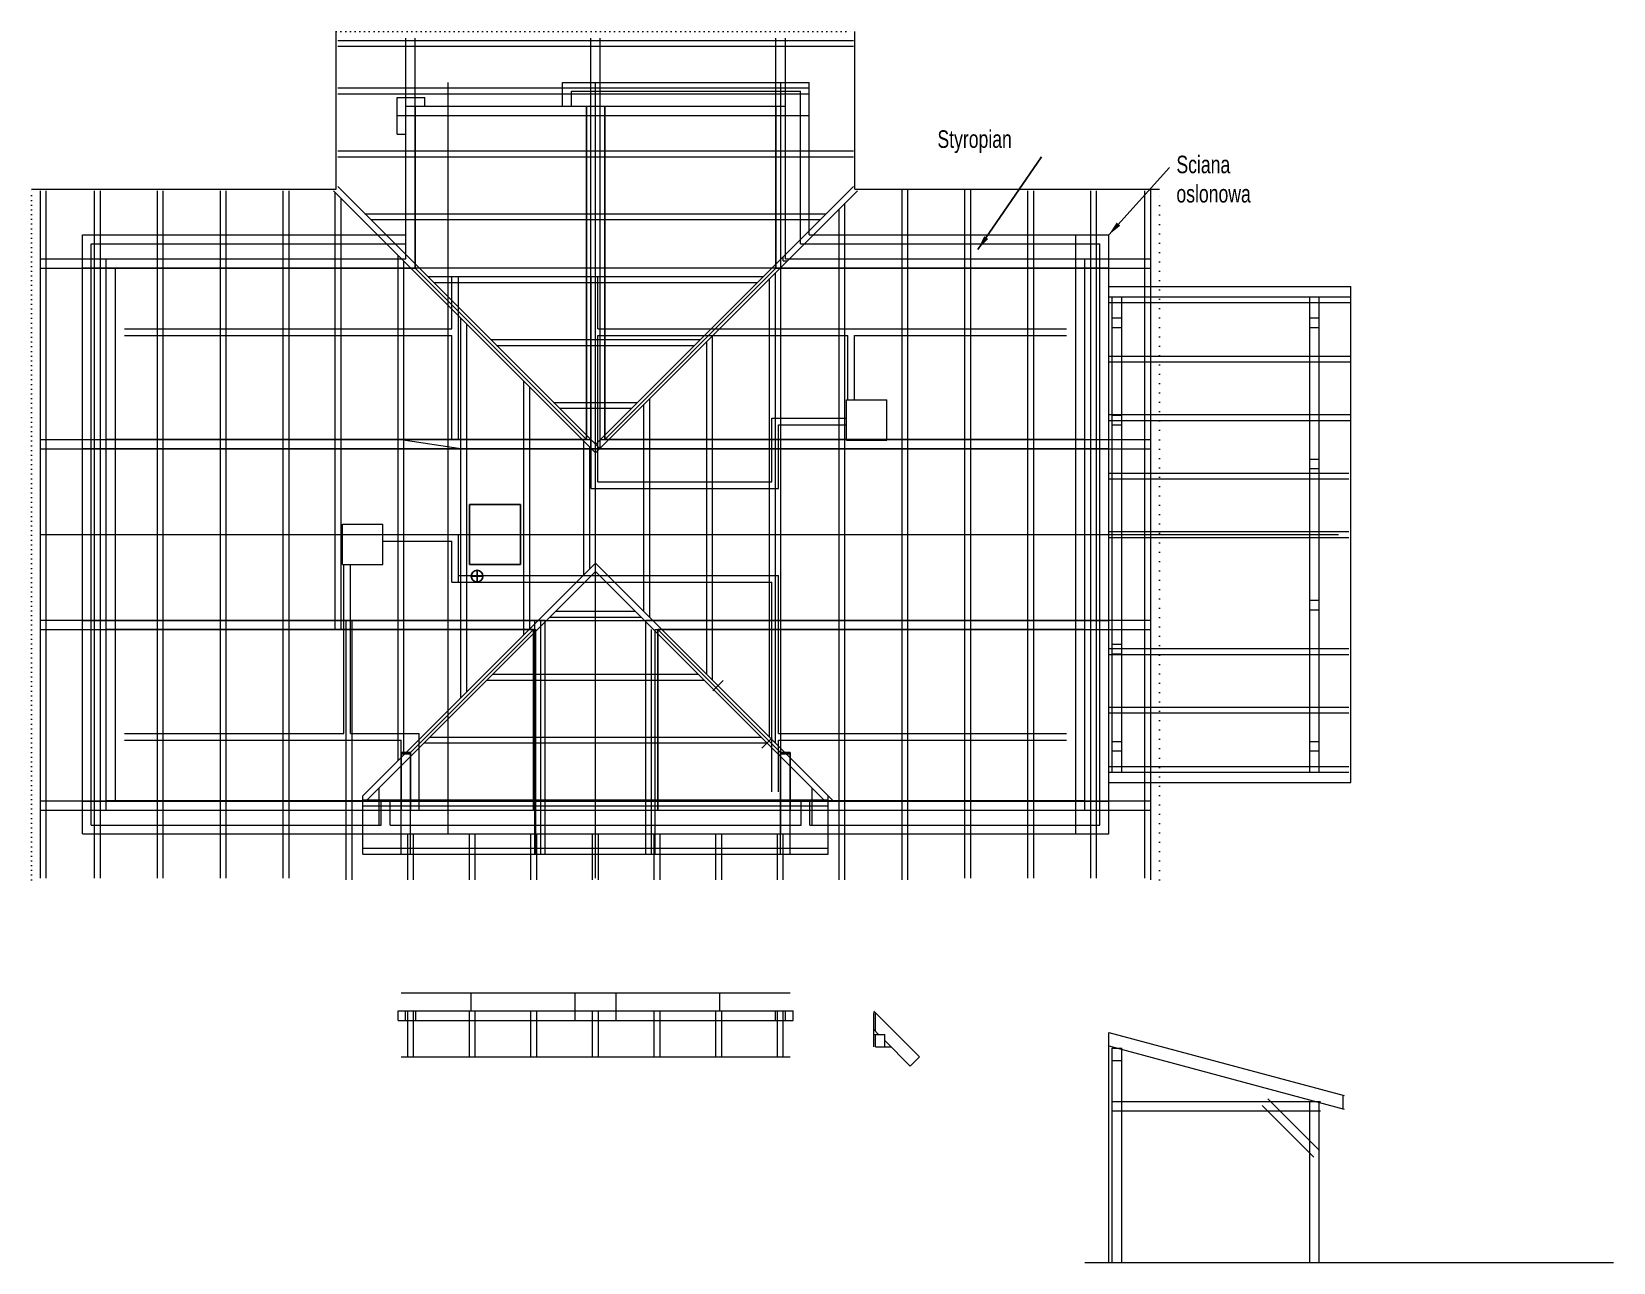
# Model space of a CAD drawing. Extents: x -114 to 2048, y -631 to 1052.
import ezdxf

# ---------------------------------------------------------------- set-up
doc = ezdxf.new("R2010")
doc.units = 0
doc.linetypes.add('DOT', pattern=[6.35, 0, -6.35])
doc.linetypes.add('DOTX2', pattern=[12.7, 0, -12.7])
doc.layers.get('0').update_dxf_attribs({"linetype": 'CONTINUOUS', "lineweight": 0})
for name, color, linetype, lineweight in [('dzial-pietro', 252, 'CONTINUOUS', 0), ('osie', 3, 'CONTINUOUS', 0), ('strop', 7, 'CONTINUOUS', 25), ('Wiezba', 11, 'CONTINUOUS', 18), ('Wymiary', 4, 'CONTINUOUS', 13)]:
    doc.layers.add(name, color=color, linetype=linetype, lineweight=lineweight)
doc.styles.get("Standard").update_dxf_attribs({"font": 'txt', "width": 0.75})
doc.dimstyles.get("Standard").update_dxf_attribs({"dimtxt": 20, "dimasz": 20, "dimexe": 5, "dimexo": 2, "dimgap": 2, "dimtad": 1, "dimtxsty": 'Standard', "dimcen": 2.5, "dimadec": 0, "dimazin": 0, "dimtfac": 1, "dimtmove": 0, "dimatfit": 3, "dimfxl": 1, "dimarcsym": 0})

msp = doc.modelspace()

# ---------------------------------------------------------------- linework, layer by layer
for p, q in [((611.5, 950), (611.5, 982.5)), ((611.5, 982.5), (948.5, 982.5)), ((948.5, 774), (948.5, 982.5)), ((385.2, 961.8), (423.2, 961.8)), ((385.2, 911.8), (385.2, 961.8)), ((423.2, 950), (423.2, 961.8)), ((623.5, 950), (623.5, 970.5)), ((623.5, 970.5), (936.5, 970.5)), ((936.5, 762), (936.5, 970.5)), ((397, 950), (916, 950)), ((397, 741.5), (397, 950)), ((916, 741.5), (916, 950)), ((385.2, 911.8), (397, 911.8)), ((-45, -45), (-45, 774)), ((-45, 774), (397, 774)), ((-33, -33), (-33, 762)), ((-33, 762), (397, 762)), ((936.5, 762), (1346, 762)), ((948.5, 774), (1358, 774)), ((1346, -33), (1346, 762)), ((1358, -45), (1358, 774)), ((-12.5, -12.5), (-12.5, 741.5)), ((-12.5, 741.5), (397, 741.5)), ((916, 741.5), (1325.5, 741.5)), ((1325.5, -12.5), (1325.5, 741.5)), ((999.5, 548.5), (1054.5, 548.5)), ((999.5, 493.5), (999.5, 548.5)), ((1054.5, 493.5), (1054.5, 548.5)), ((999.5, 493.5), (1054.5, 493.5)), ((310.5, 323.5), (310.5, 378.5)), ((310.5, 378.5), (365.5, 378.5)), ((365.5, 323.5), (365.5, 378.5)), ((310.5, 323.5), (365.5, 323.5)), ((363.5, -33), (363.5, 0.5)), ((375.5, -33), (375.5, 0.5)), ((937.5, -33), (937.5, 0.5)), ((949.5, -33), (949.5, 0.5)), ((338.5, -12.5), (1325.5, -12.5)), ((-33, -33), (363.5, -33)), ((375.5, -33), (937.5, -33)), ((949.5, -33), (1346, -33)), ((-45, -45), (1358, -45)), ((390.5, -262), (922.5, -262)), ((486.5, -287), (486.5, -262)), ((628.5, -287), (628.5, -262)), ((684.5, -287), (684.5, -262)), ((826.5, -287), (826.5, -262)), ((1358, -630.7), (1358, -316.2))]:
    msp.add_line(p, q)
at = {"layer": 'dzial-pietro'}
for p, q in [((460, 645.5), (460, 716.5)), ((469, 494.5), (469, 716.5)), ((650.5, 427.5), (650.5, 716.5)), ((659.5, 645.5), (659.5, 716.5)), ((12.5, 645.5), (460, 645.5)), ((12.5, 636.5), (460, 636.5)), ((460, 494.5), (460, 636.5)), ((659.5, 645.5), (1300.5, 645.5)), ((659.5, 436.5), (659.5, 636.5)), ((659.5, 636.5), (1001.5, 636.5)), ((1001.5, 548.5), (1001.5, 636.5)), ((1010.5, 636.5), (1300.5, 636.5)), ((1010.5, 548.5), (1010.5, 636.5)), ((897.5, 523.5), (999.5, 523.5)), ((897.5, 436.5), (897.5, 523.5)), ((906.5, 514.5), (999.5, 514.5)), ((906.5, 427.5), (906.5, 514.5)), ((659.5, 436.5), (897.5, 436.5)), ((650.5, 427.5), (906.5, 427.5)), ((365.5, 364.5), (469, 364.5)), ((365.5, 355.5), (460, 355.5)), ((460, 299.5), (460, 355.5)), ((469, 299.5), (469, 364.5)), ((312.5, 92.5), (312.5, 323.5)), ((321.5, 92.5), (321.5, 323.5)), ((469, 308.5), (906.5, 308.5)), ((906.5, 92.5), (906.5, 308.5)), ((460, 299.5), (897.5, 299.5)), ((897.5, 12.5), (897.5, 299.5)), ((12.5, 92.5), (312.5, 92.5)), ((321.5, 92.5), (415.5, 92.5)), ((415.5, -12.5), (415.5, 92.5)), ((906.5, 92.5), (1300.5, 92.5)), ((12.5, 83.5), (390.5, 83.5)), ((390.5, -12.5), (390.5, 83.5)), ((906.5, 12.5), (906.5, 83.5)), ((906.5, 83.5), (1300.5, 83.5))]:
    msp.add_line(p, q, dxfattribs=at)
at = {"layer": 'osie'}
for p, q in [((455, -45), (455, 982.5)), ((656.5, -45), (656.5, 982.5)), ((910, -45), (910, 982.5)), ((385.2, 937.5), (948.5, 937.5)), ((1313, -45), (1313, 774)), ((-45, 729), (1358, 729)), ((0, 0), (0, 729)), ((-45, 482), (1358, 482)), ((-45, 364.5), (1672, 364.5)), ((-45, 247), (1358, 247)), ((-45, 0), (1358, 0))]:
    msp.add_line(p, q, dxfattribs=at)
at = {"layer": 'strop'}
for p, q in [((410, 728.5), (410, 950)), ((644, 494.5), (644, 950)), ((669, 494.5), (669, 950)), ((903, 728.5), (903, 950)), ((-12.5, 728.5), (410, 728.5)), ((410, 728.5), (644, 494.5)), ((669, 494.5), (903, 728.5)), ((903, 728.5), (1325.5, 728.5)), ((-12.5, 494.5), (644, 494.5)), ((669, 494.5), (1325.5, 494.5)), ((484, 405.5), (554, 405.5)), ((484, 323.5), (484, 405.5)), ((554, 323.5), (554, 405.5)), ((484, 323.5), (554, 323.5)), ((486.5, 307.5), (502.5, 307.5)), ((494.5, 299.5), (494.5, 315.5)), ((-12.5, 234.5), (571.5, 234.5)), ((571.5, 234.5), (403.5, 66.5)), ((571.5, -12.5), (571.5, 234.5)), ((741.5, 234.5), (1325.5, 234.5)), ((741.5, -12.5), (741.5, 234.5)), ((741.5, 234.5), (909.5, 66.5)), ((390.5, -12.5), (390.5, 66.5)), ((390.5, 66.5), (403.5, 66.5)), ((403.5, -12.5), (403.5, 66.5)), ((909.5, -12.5), (909.5, 66.5)), ((909.5, 66.5), (922.5, 66.5)), ((922.5, -12.5), (922.5, 66.5)), ((-12.5, 0.5), (390.5, 0.5)), ((922.5, 0.5), (1325.5, 0.5))]:
    msp.add_line(p, q, dxfattribs=at)
msp.add_circle((494.5, 307.5), 8, dxfattribs=at)
at = {"layer": 'Wiezba'}
for p, q in [((302, 836.5), (302, 1052)), ((304, 1040), (1009, 1040)), ((397, 741.5), (397, 1043)), ((410, 728.5), (410, 1043)), ((650, 481.5), (650, 1043)), ((663, 481.5), (663, 1043)), ((903, 728.5), (903, 1043)), ((916, 741.5), (916, 1043)), ((1011, 836.5), (1011, 1052)), ((304, 1032), (1009, 1032)), ((304, 975), (948.5, 975)), ((304, 967), (948.5, 967)), ((304, 889), (1009, 889)), ((304, 881), (1009, 881)), ((-114.5, 836.5), (302, 836.5)), ((-102.5, -105.5), (-102.5, 834.5)), ((-94.5, -105.5), (-94.5, 834.5)), ((-28.5, -105.5), (-28.5, 834.5)), ((-20.5, -105.5), (-20.5, 834.5)), ((57.5, -105.5), (57.5, 834.5)), ((65.5, -105.5), (65.5, 834.5)), ((143.5, -105.5), (143.5, 834.5)), ((151.5, -105.5), (151.5, 834.5)), ((229.5, -105.5), (229.5, 834.5)), ((237.5, -105.5), (237.5, 834.5)), ((298.3, 834.5), (656.5, 476.3)), ((300.5, 234.5), (300.5, 832.3)), ((304, 840.2), (662.2, 482)), ((308.5, 234.5), (308.5, 824.3)), ((656.5, 487.7), (1009, 840.2)), ((656.5, 476.3), (1014.7, 834.5)), ((1011, 836.5), (1427.5, 836.5)), ((1075.5, -107.5), (1075.5, 836.5)), ((1083.5, -107.5), (1083.5, 836.5)), ((1161.5, -105.5), (1161.5, 836.5)), ((1169.5, -105.5), (1169.5, 836.5)), ((1247.5, -105.5), (1247.5, 834.5)), ((1255.5, -105.5), (1255.5, 834.5)), ((1333.5, -105.5), (1333.5, 834.5)), ((1341.5, -105.5), (1341.5, 834.5)), ((1407.5, -105.5), (1407.5, 834.5)), ((1415.5, -107.5), (1415.5, 836.5)), ((341.2, 803), (971.8, 803)), ((989.5, -107.5), (989.5, 809.3)), ((997.5, -107.5), (997.5, 817.3)), ((349.2, 795), (963.8, 795)), ((-102.5, 741.5), (397, 741.5)), ((386.5, 55.2), (386.5, 746.3)), ((394.5, 63.2), (394.5, 738.3)), ((913, 738.5), (913, 744.2)), ((913, 738.5), (918.7, 738.5)), ((916, 741.5), (1415.5, 741.5)), ((-102.5, 728.5), (410, 728.5)), ((427.2, 717), (885.8, 717)), ((894.5, 87.2), (894.5, 714.3)), ((902.5, 79.2), (902.5, 722.3)), ((903, 728.5), (1415.5, 728.5)), ((435.2, 709), (877.8, 709)), ((1358, 703.5), (1689, 703.5)), ((1689, 25.5), (1689, 703.5)), ((1358, 689.5), (1689, 689.5)), ((1358, 681.5), (1689, 681.5)), ((1363, 40.5), (1363, 689.5)), ((1376, 40.5), (1376, 689.5)), ((1633, 40.5), (1633, 689.5)), ((1646, 40.5), (1646, 689.5)), ((472.5, 141.2), (472.5, 660.3)), ((480.5, 149.2), (480.5, 652.3)), ((1363, 660.5), (1376, 660.5)), ((1633, 660.5), (1646, 660.5)), ((513.2, 631), (799.8, 631)), ((808.5, 173.2), (808.5, 628.3)), ((816.5, 165.2), (816.5, 636.3)), ((1363, 647.5), (1376, 647.5)), ((1633, 647.5), (1646, 647.5)), ((521.2, 623), (791.8, 623)), ((1358, 608.5), (1689, 608.5)), ((1358, 600.5), (1689, 600.5)), ((558.5, 227.2), (558.5, 574.3)), ((566.5, 235.2), (566.5, 566.3)), ((599.2, 545), (713.8, 545)), ((722.5, 259.2), (722.5, 542.3)), ((730.5, 251.2), (730.5, 550.3)), ((607.2, 537), (705.8, 537)), ((1358, 528.5), (1689, 528.5)), ((1358, 520.5), (1689, 520.5)), ((1363, 527.5), (1376, 527.5)), ((1363, 514.5), (1376, 514.5)), ((-102.5, 494.5), (650, 494.5)), ((-102.5, 481.5), (1415.5, 481.5)), ((390.7, 494.5), (474.8, 481.5)), ((640.5, 309.2), (640.5, 492.3)), ((648.5, 317.2), (648.5, 484.3)), ((656.5, 476.3), (656.5, 487.7)), ((663, 494.5), (1415.5, 494.5)), ((1633, 467.5), (1646, 467.5)), ((1633, 454.5), (1646, 454.5)), ((1358, 448.5), (1686.5, 448.5)), ((1358, 440.5), (1686.5, 440.5)), ((1358, 368.5), (1686.5, 368.5)), ((-102.5, 364.5), (308.5, 364.5)), ((386.5, 364.5), (1415.5, 364.5)), ((1358, 360.5), (1686.5, 360.5)), ((656.5, 325.2), (338.5, 7.2)), ((656.5, -105.5), (656.5, 325.2)), ((656.5, 325.2), (981.2, 0.5)), ((656.5, 313.8), (344.2, 1.5)), ((656.5, 313.8), (969.8, 0.5)), ((1633, 274.5), (1646, 274.5)), ((1633, 261.5), (1646, 261.5)), ((-102.5, 247.5), (587.8, 247.5)), ((315.5, -107.5), (315.5, 247.5)), ((323.5, -107.5), (323.5, 247.5)), ((573.5, -72.5), (573.5, 247.5)), ((581.5, -72.5), (581.5, 247.5)), ((587.8, -72.5), (587.8, 247.5)), ((594.2, 251.5), (718.8, 251.5)), ((602.2, 259.5), (710.8, 259.5)), ((725.2, -72.5), (725.2, 247.5)), ((725.2, 247.5), (1415.5, 247.5)), ((-102.5, 234.5), (574.8, 234.5)), ((574.8, -72.5), (574.8, 234.5)), ((738.2, -72.5), (738.2, 234.5)), ((738.2, 234.5), (1415.5, 234.5)), ((1358, 208.5), (1686.5, 208.5)), ((1358, 200.5), (1686.5, 200.5)), ((1363, 214.5), (1376, 214.5)), ((1363, 201.5), (1376, 201.5)), ((516.2, 173.5), (796.8, 173.5)), ((508.2, 165.5), (804.8, 165.5)), ((1358, 128.5), (1686.5, 128.5)), ((1358, 120.5), (1686.5, 120.5)), ((430.2, 87.5), (882.8, 87.5)), ((883.8, 72.4), (897.9, 86.6)), ((422.2, 79.5), (890.8, 79.5)), ((1363, 81.5), (1376, 81.5)), ((1363, 68.5), (1376, 68.5)), ((1633, 81.5), (1646, 81.5)), ((1633, 68.5), (1646, 68.5)), ((390.5, -72.5), (390.5, 64.5)), ((390.5, 64.5), (403.5, 64.5)), ((403.5, -72.5), (403.5, 64.5)), ((909.5, -72.5), (909.5, 64.5)), ((909.5, 64.5), (922.5, 64.5)), ((922.5, -72.5), (922.5, 64.5)), ((1358, 47.5), (1686.5, 47.5)), ((1358, 39.5), (1686.5, 39.5)), ((1358, 25.5), (1689, 25.5)), ((-102.5, 0.5), (390.5, 0.5)), ((338.5, -72.5), (338.5, 7.2)), ((338.5, 1.5), (974.5, 1.5)), ((360.5, -33), (360.5, 17.8)), ((922.5, 0.5), (1415.5, 0.5)), ((952.5, -33), (952.5, 17.8)), ((974.5, -72.5), (974.5, 7.2)), ((-102.5, -12.5), (390.5, -12.5)), ((338.5, -6.5), (974.5, -6.5)), ((922.5, -12.5), (1415.5, -12.5)), ((338.5, -64.5), (974.5, -64.5)), ((399.8, -107.5), (399.8, -45)), ((407.8, -107.5), (407.8, -45)), ((484, -107.5), (484, -45)), ((492, -107.5), (492, -45)), ((568.2, -107.5), (568.2, -45)), ((576.2, -107.5), (576.2, -45)), ((652.5, -107.5), (652.5, -45)), ((660.5, -107.5), (660.5, -45)), ((736.8, -107.5), (736.8, -45)), ((744.8, -107.5), (744.8, -45)), ((821, -107.5), (821, -45)), ((829, -107.5), (829, -45)), ((905.2, -107.5), (905.2, -45)), ((913.2, -107.5), (913.2, -45)), ((338.5, -72.5), (974.5, -72.5)), ((386.5, -287), (926.5, -287)), ((386.5, -300), (386.5, -287)), ((386.5, -300), (926.5, -300)), ((399.8, -349.5), (399.8, -287)), ((407.8, -349.5), (407.8, -287)), ((484, -349.5), (484, -287)), ((492, -349.5), (492, -287)), ((568.2, -349.5), (568.2, -287)), ((576.2, -349.5), (576.2, -287)), ((652.5, -349.5), (652.5, -287)), ((660.5, -349.5), (660.5, -287)), ((736.8, -349.5), (736.8, -287)), ((744.8, -349.5), (744.8, -287)), ((821, -349.5), (821, -287)), ((829, -349.5), (829, -287)), ((905.2, -349.5), (905.2, -287)), ((913.2, -349.5), (913.2, -287)), ((926.5, -300), (926.5, -287)), ((1036.8, -287.4), (1099.2, -349.8)), ((1036.8, -336), (1036.8, -289)), ((1039, -314.5), (1039, -289)), ((1036.8, -312.3), (1043.5, -319)), ((1036.8, -319), (1052, -319)), ((1039, -336), (1039, -319)), ((1052, -336), (1052, -319)), ((1358, -316.2), (1680, -402.5)), ((1039, -336), (1060.5, -336)), ((1052, -327.5), (1086.8, -362.2)), ((1358, -334.8), (1680, -421.1)), ((1363, -630.7), (1363, -337.9)), ((1363, -337.9), (1376, -337.9)), ((1376, -630.7), (1376, -337.9)), ((390.5, -349.5), (922.5, -349.5)), ((1086.8, -362.2), (1099.5, -349.5)), ((1363, -354.9), (1376, -354.9)), ((1363, -410.7), (1647.5, -410.7)), ((1575.4, -406.9), (1646.1, -477.6)), ((1633, -630.7), (1633, -410.7)), ((1646, -630.7), (1646, -410.7)), ((1678.5, -421.1), (1678.5, -402.5)), ((1363, -423.7), (1647.5, -423.7)), ((1567.7, -416.3), (1638.4, -487)), ((1325.5, -630.7), (2048, -630.7))]:
    msp.add_line(p, q, dxfattribs=at)
at = {"layer": 'Wiezba', "linetype": 'DOT'}
for p, q in [((302, 1052), (1011, 1052)), ((-114.5, -107.5), (-114.5, 836.5))]:
    msp.add_line(p, q, dxfattribs=at)
at = {"layer": 'Wiezba', "linetype": 'DOTX2'}
for p, q in [((1427.5, -107.5), (1427.5, 836.5)), ((658.8, 478.6), (658.8, 489.9))]:
    msp.add_line(p, q, dxfattribs=at)
at = {"layer": 'Wiezba', "color": 3}
for p, q in [((396.8, -300), (396.8, -287)), ((410.8, -300), (410.8, -287)), ((628.5, -300), (628.5, -287)), ((684.5, -300), (684.5, -287)), ((902.3, -300), (902.3, -287)), ((916.3, -300), (916.3, -287))]:
    msp.add_line(p, q, dxfattribs=at)
at = {"layer": 'Wymiary'}
for p, q in [((733, -72.5), (733, 234.5)), ((816.8, 150.8), (830.9, 164.9))]:
    msp.add_line(p, q, dxfattribs=at)

# ---------------------------------------------------------------- texts
at = {"layer": 'Wymiary', "char_height": 24, "width": 100, "attachment_point": 1}
for s, insert in [('Styropian', (1123.9, 917.1)), ('Sciana oslonowa', (1450.6, 882.4))]:
    msp.add_mtext(s, dxfattribs=dict(at, insert=insert))

# ---------------------------------------------------------------- leaders
at = {"layer": 'Wymiary'}
for points in [[(1179.2, 754), (1266.1, 881)], [(1358, 774), (1441.2, 866.3)]]:
    msp.add_leader(points, dimstyle='Standard', dxfattribs=at)

doc.saveas('drawing.dxf')
